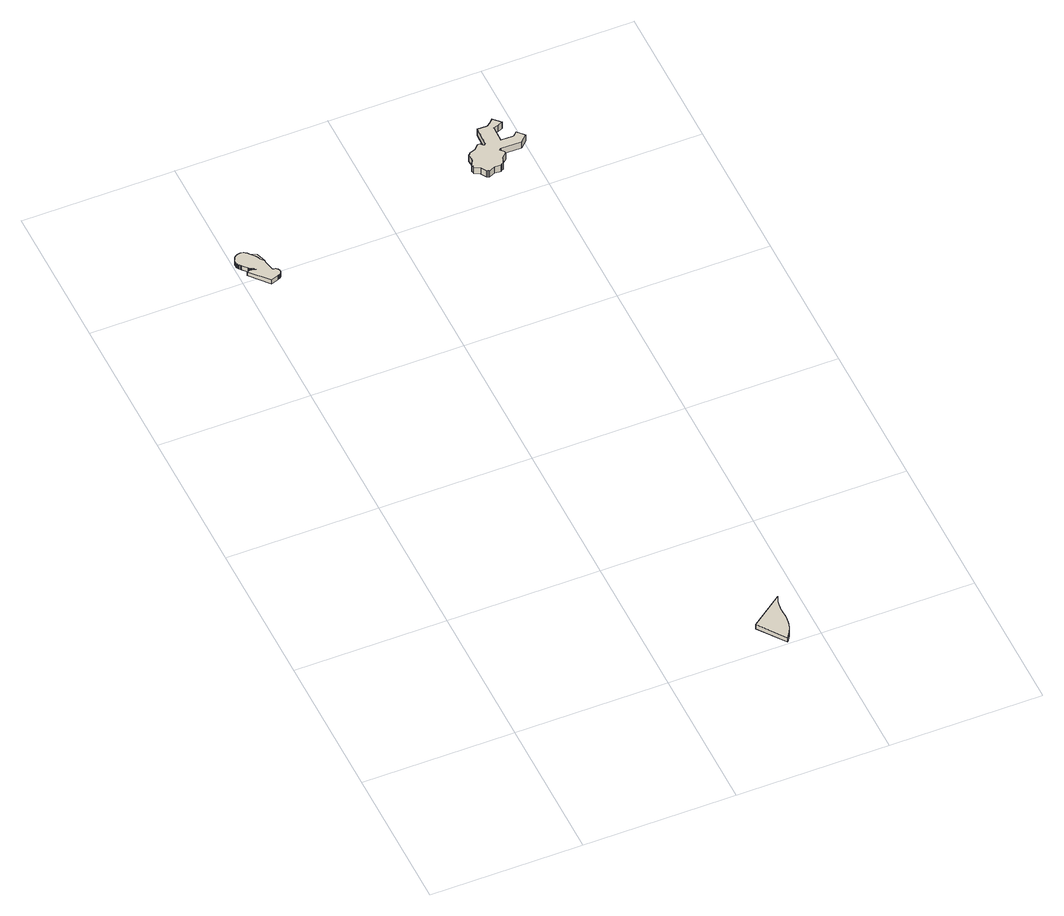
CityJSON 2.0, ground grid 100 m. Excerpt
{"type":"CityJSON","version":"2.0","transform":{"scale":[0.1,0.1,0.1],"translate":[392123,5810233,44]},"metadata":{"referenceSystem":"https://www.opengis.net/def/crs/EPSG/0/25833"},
"CityObjects":{
"building1":{"type":"Building","attributes":{"Gemeindeschluessel":"11000008","BezugspunktDach":"2200","function":"31001_2720","measuredHeight":3.4,"storeysAboveGround":1},"address":[{"country":"Germany","locality":"Berlin","thoroughfareNumber":"145 (1)","thoroughfareName":"Mohriner Allee"}],"geometry":[{"type":"Solid","lod":"1","boundaries":[[[[0,1,2,3,4,5,6,7,8,9,10,11,12,13,14,15,16,17,18,19,20,21,22,23,24,25,26,27,28,29,30,31,32,33,34,35,36,37,38,39,40,41,42,43,44,45,46,47,48,49,50,51,52,53,54,55,56,57,58,59,60,61,62,63,64,65,66,67,68]],[[69,70,71,72,73,74,75,76,77,78,79,80,81,82,83,84,85,86,87,88,89,90,91,92,93,94,95,96,97,98,99,100,101,102,103,104,105,106,107,108,109,110,111,112,113,114,115,116,117,118,119,120,121,122,123,124,125,126,127,128,129,130,131,132,133,134,135,136,137]],[[69,137,68,67]],[[70,69,67,66]],[[71,70,66,65]],[[72,71,65,64]],[[73,72,64,63]],[[74,73,63,62]],[[75,74,62,61]],[[76,75,61,60]],[[77,76,60,59]],[[78,77,59,58]],[[79,78,58,57]],[[80,79,57,56]],[[81,80,56,55]],[[82,81,55,54]],[[83,82,54,53]],[[84,83,53,52]],[[85,84,52,51]],[[86,85,51,50]],[[87,86,50,49]],[[88,87,49,48]],[[89,88,48,47]],[[90,89,47,46]],[[91,90,46,45]],[[92,91,45,44]],[[93,92,44,43]],[[94,93,43,42]],[[95,94,42,41]],[[96,95,41,40]],[[97,96,40,39]],[[98,97,39,38]],[[99,98,38,37]],[[100,99,37,36]],[[101,100,36,35]],[[102,101,35,34]],[[103,102,34,33]],[[104,103,33,32]],[[105,104,32,31]],[[106,105,31,30]],[[107,106,30,29]],[[108,107,29,28]],[[109,108,28,27]],[[110,109,27,26]],[[111,110,26,25]],[[112,111,25,24]],[[113,112,24,23]],[[114,113,23,22]],[[115,114,22,21]],[[116,115,21,20]],[[117,116,20,19]],[[118,117,19,18]],[[119,118,18,17]],[[120,119,17,16]],[[121,120,16,15]],[[122,121,15,14]],[[123,122,14,13]],[[124,123,13,12]],[[125,124,12,11]],[[126,125,11,10]],[[127,126,10,9]],[[128,127,9,8]],[[129,128,8,7]],[[130,129,7,6]],[[131,130,6,5]],[[132,131,5,4]],[[133,132,4,3]],[[134,133,3,2]],[[135,134,2,1]],[[136,135,1,0]],[[137,136,0,68]]]]}]},
"building2":{"type":"Building","attributes":{"Gemeindeschluessel":"11000008","BezugspunktDach":"2200","function":"51009_1610","measuredHeight":3.4,"storeysAboveGround":0},"address":[{"country":"Germany","locality":"Berlin"}],"geometry":[{"type":"Solid","lod":"1","boundaries":[[[[0,1,2,3,4,5,6,7,8,9,10,11,12,13,14,15,16,17,18,19,20,21,22,23,24,25,26,27,28,29,30,31,32,33,34,35,36,37,38,39,40,41,138,48,49,50,51,52,53,54,55,56,57,58,59,60,61,62,63,64,65,66,67,68]],[[69,70,71,72,73,74,75,76,77,78,79,80,81,82,83,84,85,86,87,88,139,95,96,97,98,99,100,101,102,103,104,105,106,107,108,109,110,111,112,113,114,115,116,117,118,119,120,121,122,123,124,125,126,127,128,129,130,131,132,133,134,135,136,137]],[[69,137,68,67]],[[70,69,67,66]],[[71,70,66,65]],[[72,71,65,64]],[[73,72,64,63]],[[74,73,63,62]],[[75,74,62,61]],[[76,75,61,60]],[[77,76,60,59]],[[78,77,59,58]],[[79,78,58,57]],[[80,79,57,56]],[[81,80,56,55]],[[82,81,55,54]],[[83,82,54,53]],[[84,83,53,52]],[[85,84,52,51]],[[86,85,51,50]],[[87,86,50,49]],[[88,87,49,48]],[[139,88,48,138]],[[95,139,138,41]],[[96,95,41,40]],[[97,96,40,39]],[[98,97,39,38]],[[99,98,38,37]],[[100,99,37,36]],[[101,100,36,35]],[[102,101,35,34]],[[103,102,34,33]],[[104,103,33,32]],[[105,104,32,31]],[[106,105,31,30]],[[107,106,30,29]],[[108,107,29,28]],[[109,108,28,27]],[[110,109,27,26]],[[111,110,26,25]],[[112,111,25,24]],[[113,112,24,23]],[[114,113,23,22]],[[115,114,22,21]],[[116,115,21,20]],[[117,116,20,19]],[[118,117,19,18]],[[119,118,18,17]],[[120,119,17,16]],[[121,120,16,15]],[[122,121,15,14]],[[123,122,14,13]],[[124,123,13,12]],[[125,124,12,11]],[[126,125,11,10]],[[127,126,10,9]],[[128,127,9,8]],[[129,128,8,7]],[[130,129,7,6]],[[131,130,6,5]],[[132,131,5,4]],[[133,132,4,3]],[[134,133,3,2]],[[135,134,2,1]],[[136,135,1,0]],[[137,136,0,68]]]]}]},
"building3":{"type":"Building","attributes":{"name":"Pavillon","Gemeindeschluessel":"11000008","BezugspunktDach":"2200","function":"31001_3030","measuredHeight":3.77,"storeysAboveGround":1},"address":[{"country":"Germany","locality":"Berlin","thoroughfareNumber":"2","thoroughfareName":"Sangerhauser Weg"}],"geometry":[{"type":"Solid","lod":"1","boundaries":[[[[140,141,142,143,144,145,146,147,148,149,150,151,152,153,154,155,156,157,158,159,160,161,162,163,164,165]],[[166,167,168,169,170,171,172,173,174,175,176,177,178,179,180,181,182,183,184,185,186,187,188,189,190,191]],[[166,191,165,164]],[[167,166,164,163]],[[168,167,163,162]],[[169,168,162,161]],[[170,169,161,160]],[[171,170,160,159]],[[172,171,159,158]],[[173,172,158,157]],[[174,173,157,156]],[[175,174,156,155]],[[176,175,155,154]],[[177,176,154,153]],[[178,177,153,152]],[[179,178,152,151]],[[180,179,151,150]],[[181,180,150,149]],[[182,181,149,148]],[[183,182,148,147]],[[184,183,147,146]],[[185,184,146,145]],[[186,185,145,144]],[[187,186,144,143]],[[188,187,143,142]],[[189,188,142,141]],[[190,189,141,140]],[[191,190,140,165]]]]}]},
"building4":{"type":"Building","attributes":{"name":"Restaurant am See","Gemeindeschluessel":"11000008","BezugspunktDach":"2200","function":"31001_2081","measuredHeight":5.33,"storeysAboveGround":1},"address":[{"country":"Germany","locality":"Berlin","thoroughfareNumber":"145","thoroughfareName":"Mohriner Allee"}],"geometry":[{"type":"Solid","lod":"1","boundaries":[[[[192,193,194,195,196,197,198,199,200,201,202,203,204,205,206,207,208,209,210,211,212,213,214,215,216,217,218,219,220,221,222,223,224,225,226,227,228,229,230,231]],[[232,233,234,235,236,237,238,239,240,241,242,243,244,245,246,247,248,249,250,251,252,253,254,255,256,257,258,259,260,261,262,263,264,265,266,267,268,269,270,271]],[[232,271,231,230]],[[233,232,230,229]],[[234,233,229,228]],[[235,234,228,227]],[[236,235,227,226]],[[237,236,226,225]],[[238,237,225,224]],[[239,238,224,223]],[[240,239,223,222]],[[241,240,222,221]],[[242,241,221,220]],[[243,242,220,219]],[[244,243,219,218]],[[245,244,218,217]],[[246,245,217,216]],[[247,246,216,215]],[[248,247,215,214]],[[249,248,214,213]],[[250,249,213,212]],[[251,250,212,211]],[[252,251,211,210]],[[253,252,210,209]],[[254,253,209,208]],[[255,254,208,207]],[[256,255,207,206]],[[257,256,206,205]],[[258,257,205,204]],[[259,258,204,203]],[[260,259,203,202]],[[261,260,202,201]],[[262,261,201,200]],[[263,262,200,199]],[[264,263,199,198]],[[265,264,198,197]],[[266,265,197,196]],[[267,266,196,195]],[[268,267,195,194]],[[269,268,194,193]],[[270,269,193,192]],[[271,270,192,231]]]]}]}
},
"vertices":[
[2,4105,85],[3,4098,85],[6,4090,85],[9,4083,85],[13,4077,85],[18,4071,85],[23,4066,85],[51,4035,85],[56,4030,85],[61,4027,85],[67,4023,85],[73,4021,85],[80,4019,85],[96,4000,85],[90,4004,85],[82,4007,85],[75,4010,85],[68,4012,85],[61,4013,85],[54,4013,85],[47,4012,85],[41,4011,85],[34,4009,85],[140,3889,85],[190,3906,85],[196,3907,85],[202,3910,85],[207,3914,85],[212,3919,85],[215,3924,85],[217,3930,85],[217,3937,85],[216,3943,85],[214,3949,85],[211,3955,85],[206,3959,85],[201,3963,85],[195,3965,85],[188,3966,85],[182,3966,85],[167,4034,85],[168,4050,85],[144,4076,85],[143,4082,85],[140,4089,85],[137,4095,85],[134,4101,85],[130,4107,85],[104,4137,85],[100,4142,85],[95,4148,85],[90,4152,85],[84,4156,85],[78,4160,85],[71,4162,85],[64,4164,85],[58,4165,85],[51,4164,85],[44,4163,85],[37,4161,85],[31,4158,85],[25,4155,85],[19,4150,85],[14,4145,85],[10,4139,85],[7,4133,85],[4,4127,85],[3,4120,85],[2,4113,85],[3,4120,51],[4,4127,51],[7,4133,51],[10,4139,51],[14,4145,51],[19,4150,51],[25,4155,51],[31,4158,51],[37,4161,51],[44,4163,51],[51,4164,51],[58,4165,51],[64,4164,51],[71,4162,51],[78,4160,51],[84,4156,51],[90,4152,51],[95,4148,51],[100,4142,51],[104,4137,51],[130,4107,51],[134,4101,51],[137,4095,51],[140,4089,51],[143,4082,51],[144,4076,51],[168,4050,51],[167,4034,51],[182,3966,51],[188,3966,51],[195,3965,51],[201,3963,51],[206,3959,51],[211,3955,51],[214,3949,51],[216,3943,51],[217,3937,51],[217,3930,51],[215,3924,51],[212,3919,51],[207,3914,51],[202,3910,51],[196,3907,51],[190,3906,51],[140,3889,51],[34,4009,51],[41,4011,51],[47,4012,51],[54,4013,51],[61,4013,51],[68,4012,51],[75,4010,51],[82,4007,51],[90,4004,51],[96,4000,51],[80,4019,51],[73,4021,51],[67,4023,51],[61,4027,51],[56,4030,51],[51,4035,51],[23,4066,51],[18,4071,51],[13,4077,51],[9,4083,51],[6,4090,51],[3,4098,51],[2,4105,51],[2,4113,51],
[147,4115,85],[147,4115,51],
[1783,3,57],[1809,42,57],[1809,43,57],[1815,55,57],[1820,67,57],[1825,79,57],[1829,91,57],[1833,106,57],[1836,121,57],[1838,136,57],[1840,151,57],[1841,166,57],[1840,201,57],[1839,211,57],[1839,222,57],[1839,232,57],[1839,243,57],[1841,257,57],[1843,272,57],[1846,286,57],[1850,300,57],[1854,314,57],[1860,328,57],[1860,329,57],[1863,335,57],[1652,180,57],[1863,335,19],[1860,329,19],[1860,328,19],[1854,314,19],[1850,300,19],[1846,286,19],[1843,272,19],[1841,257,19],[1839,243,19],[1839,232,19],[1839,222,19],[1839,211,19],[1840,201,19],[1841,166,19],[1840,151,19],[1838,136,19],[1836,121,19],[1833,106,19],[1829,91,19],[1825,79,19],[1820,67,19],[1815,55,19],[1809,43,19],[1809,42,19],[1783,3,19],[1652,180,19],
[1623,4268,61],[1623,4258,61],[1659,4236,61],[1681,4199,61],[1690,4198,61],[1697,4193,61],[1737,4210,61],[1781,4207,61],[1787,4213,61],[1796,4218,61],[1812,4257,61],[1844,4286,61],[1843,4295,61],[1842,4302,61],[1822,4324,61],[1833,4334,61],[1967,4330,61],[2013,4373,61],[1970,4419,61],[1943,4394,61],[1859,4396,61],[1862,4500,61],[1895,4510,61],[1926,4525,61],[1881,4572,61],[1857,4549,61],[1833,4531,61],[1768,4533,61],[1764,4406,61],[1754,4396,61],[1736,4415,61],[1726,4416,61],[1722,4418,61],[1717,4416,61],[1689,4387,61],[1647,4373,61],[1644,4366,61],[1636,4360,61],[1638,4316,61],[1618,4277,61],[1638,4316,7],[1636,4360,7],[1644,4366,7],[1647,4373,7],[1689,4387,7],[1717,4416,7],[1722,4418,7],[1726,4416,7],[1736,4415,7],[1754,4396,7],[1764,4406,7],[1768,4533,7],[1833,4531,7],[1857,4549,7],[1881,4572,7],[1926,4525,7],[1895,4510,7],[1862,4500,7],[1859,4396,7],[1943,4394,7],[1970,4419,7],[2013,4373,7],[1967,4330,7],[1833,4334,7],[1822,4324,7],[1842,4302,7],[1843,4295,7],[1844,4286,7],[1812,4257,7],[1796,4218,7],[1787,4213,7],[1781,4207,7],[1737,4210,7],[1697,4193,7],[1690,4198,7],[1681,4199,7],[1659,4236,7],[1623,4258,7],[1623,4268,7],[1618,4277,7]
]}
